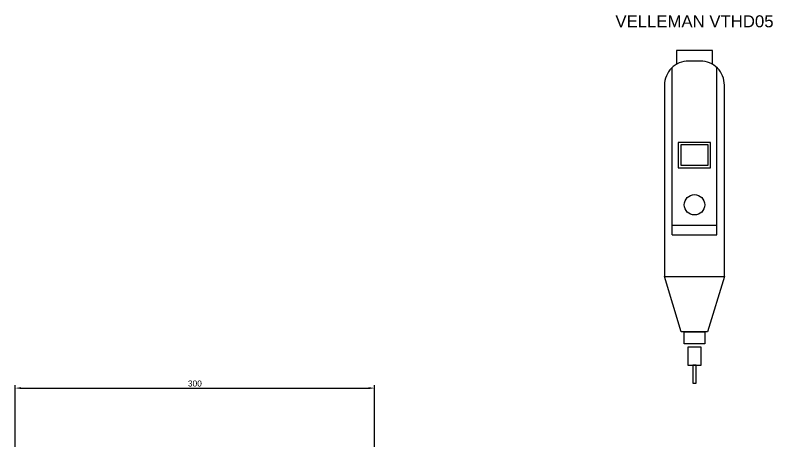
# Model space of a CAD drawing. Extents: x -2250 to 1406, y -1545 to 39.
# Drawn here: x -150 to 482, y -316 to 39 of the extents above; entities that cross this region are included whole.
import ezdxf
from ezdxf.enums import TextEntityAlignment as Align

# ---------------------------------------------------------------- set-up
doc = ezdxf.new("R2010")
doc.units = 0
doc.layers.get('Defpoints').update_dxf_attribs({"linetype": 'CONTINUOUS', "lineweight": 13})
for name, color, linetype, lineweight in [('1', 3, 'CONTINUOUS', 30), ('2', 4, 'CONTINUOUS', 30), ('Texto', 6, 'CONTINUOUS', 13)]:
    doc.layers.add(name, color=color, linetype=linetype, lineweight=lineweight)
doc.styles.add('ROMAND', font='arial.ttf')
doc.dimstyles.new('ISO-25_E02', dxfattribs={"dimscale": 2, "dimtxt": 2.5, "dimasz": 2.5, "dimexe": 1.25, "dimexo": 0.625, "dimtad": 1, "dimdec": 0, "dimtxsty": 'ROMAND', "dimcen": 2.5, "dimadec": 0, "dimazin": 0, "dimtfac": 1, "dimtdec": 0, "dimtmove": 0, "dimatfit": 3, "dimfxl": 1, "dimarcsym": 0})

# ---------------------------------------------------------------- blocks, each defined once
blk = doc.blocks.new('*D40')
at = {"layer": 'Defpoints', "color": 0, "transparency": 16777216}
for p in [(150, -272.34), (-150, -358.5), (150, -358.5)]:
    blk.add_point(p, dxfattribs=at)
at = {"layer": 'Texto', "color": 0, "lineweight": -2, "transparency": 16777216}
for p, q in [((-150, -357.25), (-150, -269.84)), ((150, -357.25), (150, -269.84)), ((-145, -272.34), (145, -272.34))]:
    blk.add_line(p, q, dxfattribs=at)
at = {"layer": 'Texto', "color": 0, "transparency": 16777216}
for points in [[(-145, -271.5), (-145, -273.17), (-150, -272.34)], [(145, -271.5), (145, -273.17), (150, -272.34)]]:
    blk.add_solid(points, dxfattribs=at)
at = {"layer": 'Texto', "color": 0, "transparency": 16777216, "insert": (0, -268.53), "char_height": 5, "attachment_point": 5, "style": 'ROMAND'}
blk.add_mtext('300', dxfattribs=at)
blk = doc.blocks.new('Dremmel')
at = {"layer": '1'}
for p, q in [((-18.65, 81), (-18.65, 220.62)), ((18.65, 81), (18.65, 220.62)), ((-18.65, 89), (18.65, 89)), ((-25, 81), (-25, 46)), ((-18.65, 81), (18.65, 81)), ((25, 46), (25, 81)), ((-25, 46), (25, 46))]:
    blk.add_line(p, q, dxfattribs=at)
blk.add_lwpolyline([(15, 223.32), (15, 235), (-15, 235), (-15, 223.32)], dxfattribs=at)
blk.add_lwpolyline([(25, 81), (25, 206, 0.414214), (5, 226), (-5, 226, 0.414214), (-25, 206), (-25, 81)], format="xyb", dxfattribs=at)
for points in [[(-13.5, 137), (13.5, 137), (13.5, 158), (-13.5, 158)], [(-11.5, 139), (11.5, 139), (11.5, 156), (-11.5, 156)], [(-25, 46), (25, 46), (11, 0), (-11, 0)], [(-8.5, 0), (8.5, 0), (8.5, -10), (-8.5, -10)]]:
    blk.add_lwpolyline(points, close=True, dxfattribs=at)
at = {"layer": '1', "color": 1}
for points in [[(-5.5, -28), (5.5, -28), (5.5, -13), (-5.5, -13)], [(-1.5, -43), (1.5, -43), (1.5, -28), (-1.5, -28)]]:
    blk.add_lwpolyline(points, close=True, dxfattribs=at)
at = {"layer": '1'}
blk.add_circle((0, 106), 8.5, dxfattribs=at)

msp = doc.modelspace()

# ---------------------------------------------------------------- block references
at = {"layer": '2'}
msp.add_blockref('Dremmel', (416.92086, -225.22237), dxfattribs=at)

# ---------------------------------------------------------------- texts
at = {"layer": 'Texto', "style": 'ROMAND'}
msp.add_text('VELLEMAN VTHD05', height=10, dxfattribs=at).set_placement((416.92086, 34.086), align=Align.MIDDLE_CENTER)

# ---------------------------------------------------------------- dimensions: what is measured, and where the dimension line sits
at = {"layer": 'Texto'}
dim = msp.add_linear_dim(base=(150, -272.33789), p1=(-150, -358.5), p2=(150, -358.5), dimstyle='ISO-25_E02', dxfattribs=at)
dim.commit()
dim.dimension.update_dxf_attribs({"geometry": '*D40', "text_midpoint": (0, -268.53332)})

doc.saveas('drawing.dxf')
